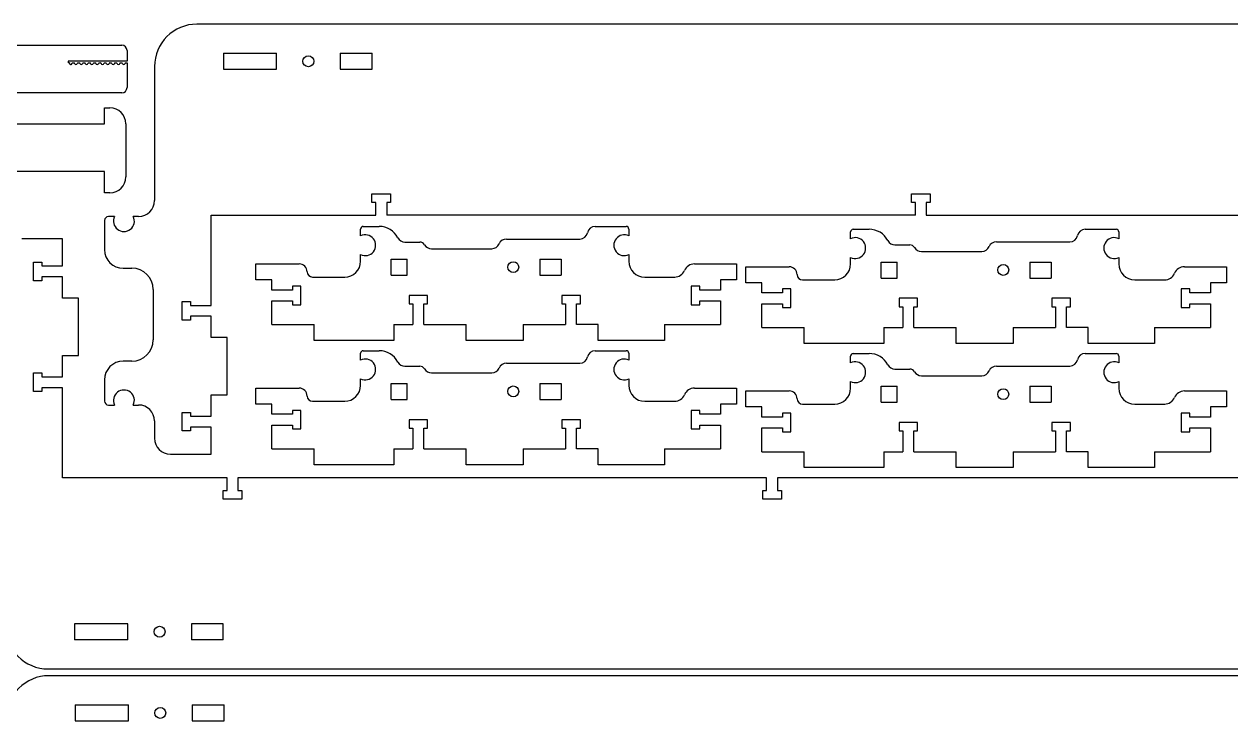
# Model space of a CAD drawing. Header units: millimetres. Extents: x -1444 to -161, y 204 to 952.
# Drawn here: x -1009.5 to -555.1, y 687.3 to 949.8 of the extents above; entities that cross this region are included whole.
import ezdxf

# ---------------------------------------------------------------- set-up
doc = ezdxf.new("R2010")
doc.units = ezdxf.units.MM
doc.layers.get('0').update_dxf_attribs({"color": 253, "lineweight": 70, "true_color": 0x8faf8f})

msp = doc.modelspace()

# ---------------------------------------------------------------- linework, layer by layer
at = {"color": 38, "lineweight": -3, "true_color": 0x482605}
for p, q in [((-196.02, 949.77), (-944.43, 949.77)), ((-1024.09, 941.86), (-972.76, 941.86)), ((-970.76, 939.86), (-970.76, 935.86)), ((-934.49, 938.77), (-914.49, 938.77)), ((-934.49, 938.77), (-934.49, 932.77)), ((-914.49, 932.77), (-914.49, 938.77)), ((-890.49, 938.77), (-878.49, 938.77)), ((-890.49, 938.77), (-890.49, 932.77)), ((-878.49, 932.77), (-878.49, 938.77)), ((-970.76, 935.86), (-992.99, 935.86)), ((-992.99, 935.86), (-992.99, 935.16)), ((-992.49, 935.16), (-992.99, 935.16)), ((-991.31, 935.16), (-990.71, 935.16)), ((-989.31, 935.16), (-988.71, 935.16)), ((-987.31, 935.16), (-986.71, 935.16)), ((-985.31, 935.16), (-984.71, 935.16)), ((-983.31, 935.16), (-982.71, 935.16)), ((-981.31, 935.16), (-980.71, 935.16)), ((-979.31, 935.16), (-978.71, 935.16)), ((-977.31, 935.16), (-976.71, 935.16)), ((-975.31, 935.16), (-974.71, 935.16)), ((-973.31, 935.16), (-972.71, 935.16)), ((-971.31, 935.16), (-970.76, 935.16)), ((-970.76, 935.16), (-970.76, 925.86)), ((-960.43, 933.77), (-960.43, 883.27)), ((-934.49, 932.77), (-914.49, 932.77)), ((-890.49, 932.77), (-878.49, 932.77)), ((-972.76, 923.86), (-1024.09, 923.86)), ((-979.25, 918.19), (-977.25, 918.19)), ((-979.25, 912.19), (-979.25, 918.19)), ((-1030.58, 912.19), (-979.25, 912.19)), ((-971.25, 912.19), (-971.25, 892.19)), ((-979.25, 894.19), (-1030.58, 894.19)), ((-979.25, 886.19), (-979.25, 894.19)), ((-977.25, 886.19), (-979.25, 886.19)), ((-878.52, 882.57), (-878.52, 885.77)), ((-878.52, 885.77), (-871.52, 885.77)), ((-877.07, 882.57), (-878.52, 882.57)), ((-877.07, 877.77), (-877.07, 882.57)), ((-871.52, 882.57), (-872.97, 882.57)), ((-872.97, 882.57), (-872.97, 877.77)), ((-871.52, 885.77), (-871.52, 882.57)), ((-675.32, 882.57), (-675.32, 885.77)), ((-675.32, 885.77), (-668.32, 885.77)), ((-673.87, 882.57), (-675.32, 882.57)), ((-673.87, 877.77), (-673.87, 882.57)), ((-668.32, 882.57), (-669.77, 882.57)), ((-669.77, 882.57), (-669.77, 877.77)), ((-668.32, 885.77), (-668.32, 882.57)), ((-975.45, 877.27), (-977.75, 877.27)), ((-966.43, 877.27), (-968.42, 877.27)), ((-939.04, 843.82), (-939.04, 877.77)), ((-939.04, 877.77), (-877.07, 877.77)), ((-673.87, 877.77), (-872.97, 877.77)), ((-669.77, 877.77), (-470.67, 877.77)), ((-979.25, 875.77), (-979.25, 864.8)), ((-881.8, 873.54), (-875.85, 873.54)), ((-794.43, 873.54), (-782.8, 873.54)), ((-995.05, 868.83), (-1010.45, 868.83)), ((-995.05, 858.65), (-995.05, 868.83)), ((-882.8, 869.99), (-882.8, 872.54)), ((-827.89, 868.81), (-800.3, 868.81)), ((-781.8, 872.54), (-781.8, 869.99)), ((-698.26, 868.93), (-698.26, 871.48)), ((-697.26, 872.48), (-691.31, 872.48)), ((-609.89, 872.48), (-598.26, 872.48)), ((-597.26, 871.48), (-597.26, 868.93)), ((-866.11, 867.67), (-860.47, 867.67)), ((-856.14, 865.17), (-833.4, 865.17)), ((-681.57, 866.61), (-675.93, 866.61)), ((-671.6, 864.11), (-648.86, 864.11)), ((-643.35, 867.75), (-615.76, 867.75)), ((-1006.05, 860.1), (-1002.85, 860.1)), ((-1006.05, 853.1), (-1006.05, 860.1)), ((-1002.85, 860.1), (-1002.85, 858.65)), ((-922.3, 859.41), (-905.95, 859.41)), ((-922.3, 853.41), (-922.3, 859.41)), ((-882.8, 860.47), (-882.8, 862.95)), ((-871.3, 861.17), (-865.3, 861.17)), ((-871.3, 855.17), (-871.3, 861.17)), ((-865.3, 855.17), (-865.3, 861.17)), ((-815.3, 861.17), (-807.3, 861.17)), ((-815.3, 861.17), (-815.3, 855.17)), ((-807.3, 861.17), (-807.3, 855.17)), ((-781.8, 862.95), (-781.8, 860.47)), ((-757.11, 859.41), (-741.3, 859.41)), ((-741.3, 859.41), (-741.3, 853.41)), ((-698.26, 859.41), (-698.26, 861.89)), ((-686.76, 860.11), (-680.76, 860.11)), ((-686.76, 854.11), (-686.76, 860.11)), ((-680.76, 854.11), (-680.76, 860.11)), ((-630.76, 860.11), (-622.76, 860.11)), ((-630.76, 860.11), (-630.76, 854.11)), ((-622.76, 860.11), (-622.76, 854.11)), ((-597.26, 861.89), (-597.26, 859.41)), ((-1002.85, 858.65), (-995.05, 858.65)), ((-1002.85, 854.55), (-1002.85, 853.1)), ((-995.05, 854.55), (-1002.85, 854.55)), ((-995.05, 846.55), (-995.05, 854.55)), ((-972.25, 857.8), (-968.93, 857.8)), ((-900.95, 854.47), (-888.8, 854.47)), ((-871.3, 855.17), (-865.3, 855.17)), ((-815.3, 855.17), (-807.3, 855.17)), ((-775.8, 854.47), (-764.5, 854.47)), ((-737.76, 858.35), (-721.41, 858.35)), ((-737.76, 852.35), (-737.76, 858.35)), ((-572.57, 858.35), (-556.76, 858.35)), ((-556.76, 858.35), (-556.76, 852.35)), ((-1002.85, 853.1), (-1006.05, 853.1)), ((-916.3, 853.41), (-922.3, 853.41)), ((-916.3, 849.59), (-916.3, 853.41)), ((-908.5, 851.04), (-908.5, 849.59)), ((-905.3, 851.04), (-908.5, 851.04)), ((-905.3, 844.04), (-905.3, 851.04)), ((-758.3, 851.04), (-758.3, 844.04)), ((-755.1, 851.04), (-758.3, 851.04)), ((-755.1, 849.59), (-755.1, 851.04)), ((-747.3, 853.41), (-747.3, 849.59)), ((-741.3, 853.41), (-747.3, 853.41)), ((-731.76, 852.35), (-737.76, 852.35)), ((-731.76, 848.53), (-731.76, 852.35)), ((-723.96, 849.98), (-723.96, 848.53)), ((-720.76, 849.98), (-723.96, 849.98)), ((-720.76, 842.98), (-720.76, 849.98)), ((-716.41, 853.41), (-704.26, 853.41)), ((-686.76, 854.11), (-680.76, 854.11)), ((-630.76, 854.11), (-622.76, 854.11)), ((-591.26, 853.41), (-579.96, 853.41)), ((-573.76, 849.98), (-573.76, 842.98)), ((-570.56, 849.98), (-573.76, 849.98)), ((-570.56, 848.53), (-570.56, 849.98)), ((-562.76, 852.35), (-562.76, 848.53)), ((-556.76, 852.35), (-562.76, 852.35)), ((-989.05, 846.55), (-995.05, 846.55)), ((-989.05, 824.88), (-989.05, 846.55)), ((-960.93, 849.8), (-960.93, 830.77)), ((-908.5, 849.59), (-916.3, 849.59)), ((-916.3, 845.49), (-908.5, 845.49)), ((-916.3, 836.54), (-916.3, 845.49)), ((-908.5, 845.49), (-908.5, 844.04)), ((-864.57, 847.54), (-864.57, 844.34)), ((-857.57, 847.54), (-864.57, 847.54)), ((-857.57, 844.34), (-857.57, 847.54)), ((-807.03, 847.54), (-807.03, 844.34)), ((-800.03, 847.54), (-807.03, 847.54)), ((-800.03, 844.34), (-800.03, 847.54)), ((-747.3, 849.59), (-755.1, 849.59)), ((-755.1, 845.49), (-747.3, 845.49)), ((-755.1, 844.04), (-755.1, 845.49)), ((-747.3, 845.49), (-747.3, 836.54)), ((-723.96, 848.53), (-731.76, 848.53)), ((-680.03, 846.48), (-680.03, 843.28)), ((-673.03, 846.48), (-680.03, 846.48)), ((-673.03, 843.28), (-673.03, 846.48)), ((-622.49, 846.48), (-622.49, 843.28)), ((-615.49, 846.48), (-622.49, 846.48)), ((-615.49, 843.28), (-615.49, 846.48)), ((-562.76, 848.53), (-570.56, 848.53)), ((-950.03, 838.27), (-950.03, 845.27)), ((-950.03, 845.27), (-946.83, 845.27)), ((-946.83, 845.27), (-946.83, 843.82)), ((-946.83, 843.82), (-939.04, 843.82)), ((-908.5, 844.04), (-905.3, 844.04)), ((-864.57, 844.34), (-863.12, 844.34)), ((-863.12, 844.34), (-863.12, 836.54)), ((-859.02, 844.34), (-857.57, 844.34)), ((-859.02, 836.54), (-859.02, 844.34)), ((-807.03, 844.34), (-805.58, 844.34)), ((-805.58, 844.34), (-805.58, 836.54)), ((-801.48, 844.34), (-800.03, 844.34)), ((-801.48, 836.54), (-801.48, 844.34)), ((-758.3, 844.04), (-755.1, 844.04)), ((-731.76, 844.43), (-723.96, 844.43)), ((-731.76, 835.48), (-731.76, 844.43)), ((-723.96, 844.43), (-723.96, 842.98)), ((-723.96, 842.98), (-720.76, 842.98)), ((-680.03, 843.28), (-678.58, 843.28)), ((-678.58, 843.28), (-678.58, 835.48)), ((-674.48, 843.28), (-673.03, 843.28)), ((-674.48, 835.48), (-674.48, 843.28)), ((-622.49, 843.28), (-621.04, 843.28)), ((-621.04, 843.28), (-621.04, 835.48)), ((-616.94, 843.28), (-615.49, 843.28)), ((-616.94, 835.48), (-616.94, 843.28)), ((-573.76, 842.98), (-570.56, 842.98)), ((-570.56, 844.43), (-562.76, 844.43)), ((-570.56, 842.98), (-570.56, 844.43)), ((-562.76, 844.43), (-562.76, 835.48)), ((-946.83, 838.27), (-950.03, 838.27)), ((-939.03, 839.72), (-946.83, 839.72)), ((-946.83, 839.72), (-946.83, 838.27)), ((-939.03, 831.72), (-939.03, 839.72)), ((-916.3, 836.54), (-900.3, 836.54)), ((-900.3, 830.54), (-900.3, 836.54)), ((-870.3, 836.54), (-870.3, 830.54)), ((-870.3, 836.54), (-863.12, 836.54)), ((-859.02, 836.54), (-843.02, 836.54)), ((-843.02, 830.54), (-843.02, 836.54)), ((-821.58, 836.54), (-821.58, 830.54)), ((-821.58, 836.54), (-805.58, 836.54)), ((-793.3, 836.54), (-801.48, 836.54)), ((-793.3, 830.54), (-793.3, 836.54)), ((-768.3, 836.54), (-768.3, 830.54)), ((-768.3, 836.54), (-747.3, 836.54)), ((-933.03, 831.72), (-939.03, 831.72)), ((-933.03, 810.05), (-933.03, 831.72)), ((-731.76, 835.48), (-715.76, 835.48)), ((-715.76, 829.48), (-715.76, 835.48)), ((-685.76, 835.48), (-685.76, 829.48)), ((-685.76, 835.48), (-678.58, 835.48)), ((-674.48, 835.48), (-658.48, 835.48)), ((-658.48, 829.48), (-658.48, 835.48)), ((-637.04, 835.48), (-637.04, 829.48)), ((-637.04, 835.48), (-621.04, 835.48)), ((-608.76, 835.48), (-616.94, 835.48)), ((-608.76, 829.48), (-608.76, 835.48)), ((-583.76, 835.48), (-583.76, 829.48)), ((-583.76, 835.48), (-562.76, 835.48)), ((-870.3, 830.54), (-900.3, 830.54)), ((-821.58, 830.54), (-843.02, 830.54)), ((-768.3, 830.54), (-793.3, 830.54)), ((-685.76, 829.48), (-715.76, 829.48)), ((-637.04, 829.48), (-658.48, 829.48)), ((-583.76, 829.48), (-608.76, 829.48)), ((-995.05, 824.88), (-989.05, 824.88)), ((-995.05, 816.88), (-995.05, 824.88)), ((-968.93, 822.77), (-972.25, 822.77)), ((-882.8, 823.19), (-882.8, 825.74)), ((-881.8, 826.74), (-875.85, 826.74)), ((-794.43, 826.74), (-782.8, 826.74)), ((-781.8, 825.74), (-781.8, 823.19)), ((-698.26, 822.13), (-698.26, 824.68)), ((-697.26, 825.68), (-691.31, 825.68)), ((-609.89, 825.68), (-598.26, 825.68)), ((-597.26, 824.68), (-597.26, 822.13)), ((-1006.05, 818.33), (-1002.85, 818.33)), ((-1006.05, 811.33), (-1006.05, 818.33)), ((-1002.85, 818.33), (-1002.85, 816.88)), ((-866.11, 820.87), (-860.47, 820.87)), ((-856.14, 818.37), (-833.4, 818.37)), ((-827.89, 822.01), (-800.3, 822.01)), ((-681.57, 819.81), (-675.93, 819.81)), ((-643.35, 820.95), (-615.76, 820.95)), ((-1002.85, 816.88), (-995.05, 816.88)), ((-979.25, 815.77), (-979.25, 807.77)), ((-882.8, 813.67), (-882.8, 816.15)), ((-871.3, 814.37), (-865.3, 814.37)), ((-871.3, 808.37), (-871.3, 814.37)), ((-865.3, 808.37), (-865.3, 814.37)), ((-815.3, 814.37), (-807.3, 814.37)), ((-815.3, 814.37), (-815.3, 808.37)), ((-807.3, 814.37), (-807.3, 808.37)), ((-781.8, 816.15), (-781.8, 813.67)), ((-698.26, 812.61), (-698.26, 815.09)), ((-671.6, 817.31), (-648.86, 817.31)), ((-597.26, 815.09), (-597.26, 812.61)), ((-1002.85, 811.33), (-1006.05, 811.33)), ((-1002.85, 812.78), (-1002.85, 811.33)), ((-995.06, 812.78), (-1002.85, 812.78)), ((-995.06, 778.83), (-995.06, 812.78)), ((-939.03, 802.05), (-939.03, 810.05)), ((-939.03, 810.05), (-933.03, 810.05)), ((-922.3, 812.61), (-905.95, 812.61)), ((-922.3, 806.61), (-922.3, 812.61)), ((-757.11, 812.61), (-741.3, 812.61)), ((-741.3, 812.61), (-741.3, 806.61)), ((-737.76, 811.55), (-721.41, 811.55)), ((-737.76, 805.55), (-737.76, 811.55)), ((-686.76, 813.31), (-680.76, 813.31)), ((-686.76, 807.31), (-686.76, 813.31)), ((-680.76, 807.31), (-680.76, 813.31)), ((-630.76, 813.31), (-622.76, 813.31)), ((-630.76, 813.31), (-630.76, 807.31)), ((-622.76, 813.31), (-622.76, 807.31)), ((-572.57, 811.55), (-556.76, 811.55)), ((-556.76, 811.55), (-556.76, 805.55)), ((-977.75, 806.27), (-975.45, 806.27)), ((-968.42, 806.27), (-966.43, 806.27)), ((-916.3, 806.61), (-922.3, 806.61)), ((-916.3, 802.79), (-916.3, 806.61)), ((-900.95, 807.67), (-888.8, 807.67)), ((-871.3, 808.37), (-865.3, 808.37)), ((-815.3, 808.37), (-807.3, 808.37)), ((-775.8, 807.67), (-764.5, 807.67)), ((-747.3, 806.61), (-747.3, 802.79)), ((-741.3, 806.61), (-747.3, 806.61)), ((-731.76, 805.55), (-737.76, 805.55)), ((-731.76, 801.73), (-731.76, 805.55)), ((-716.41, 806.61), (-704.26, 806.61)), ((-686.76, 807.31), (-680.76, 807.31)), ((-630.76, 807.31), (-622.76, 807.31)), ((-591.26, 806.61), (-579.96, 806.61)), ((-562.76, 805.55), (-562.76, 801.73)), ((-556.76, 805.55), (-562.76, 805.55)), ((-960.43, 800.27), (-960.43, 793.77)), ((-950.03, 796.5), (-950.03, 803.5)), ((-950.03, 803.5), (-946.83, 803.5)), ((-946.83, 803.5), (-946.83, 802.05)), ((-946.83, 802.05), (-939.03, 802.05)), ((-908.5, 802.79), (-916.3, 802.79)), ((-908.5, 804.24), (-908.5, 802.79)), ((-905.3, 804.24), (-908.5, 804.24)), ((-905.3, 797.24), (-905.3, 804.24)), ((-864.57, 800.74), (-864.57, 797.54)), ((-857.57, 800.74), (-864.57, 800.74)), ((-857.57, 797.54), (-857.57, 800.74)), ((-807.03, 800.74), (-807.03, 797.54)), ((-800.03, 800.74), (-807.03, 800.74)), ((-800.03, 797.54), (-800.03, 800.74)), ((-758.3, 804.24), (-758.3, 797.24)), ((-755.1, 804.24), (-758.3, 804.24)), ((-755.1, 802.79), (-755.1, 804.24)), ((-747.3, 802.79), (-755.1, 802.79)), ((-723.96, 801.73), (-731.76, 801.73)), ((-723.96, 803.18), (-723.96, 801.73)), ((-720.76, 803.18), (-723.96, 803.18)), ((-720.76, 796.18), (-720.76, 803.18)), ((-573.76, 803.18), (-573.76, 796.18)), ((-570.56, 803.18), (-573.76, 803.18)), ((-570.56, 801.73), (-570.56, 803.18)), ((-562.76, 801.73), (-570.56, 801.73)), ((-946.83, 796.5), (-950.03, 796.5)), ((-939.03, 797.95), (-946.83, 797.95)), ((-946.83, 797.95), (-946.83, 796.5)), ((-939.03, 787.77), (-939.03, 797.95)), ((-916.3, 798.69), (-908.5, 798.69)), ((-916.3, 789.74), (-916.3, 798.69)), ((-908.5, 798.69), (-908.5, 797.24)), ((-908.5, 797.24), (-905.3, 797.24)), ((-864.57, 797.54), (-863.12, 797.54)), ((-863.12, 797.54), (-863.12, 789.74)), ((-859.02, 797.54), (-857.57, 797.54)), ((-859.02, 789.74), (-859.02, 797.54)), ((-807.03, 797.54), (-805.58, 797.54)), ((-805.58, 797.54), (-805.58, 789.74)), ((-801.48, 797.54), (-800.03, 797.54)), ((-801.48, 789.74), (-801.48, 797.54)), ((-758.3, 797.24), (-755.1, 797.24)), ((-755.1, 798.69), (-747.3, 798.69)), ((-755.1, 797.24), (-755.1, 798.69)), ((-747.3, 798.69), (-747.3, 789.74)), ((-731.76, 797.63), (-723.96, 797.63)), ((-731.76, 788.68), (-731.76, 797.63)), ((-723.96, 797.63), (-723.96, 796.18)), ((-723.96, 796.18), (-720.76, 796.18)), ((-680.03, 799.68), (-680.03, 796.48)), ((-673.03, 799.68), (-680.03, 799.68)), ((-680.03, 796.48), (-678.58, 796.48)), ((-678.58, 796.48), (-678.58, 788.68)), ((-674.48, 796.48), (-673.03, 796.48)), ((-674.48, 788.68), (-674.48, 796.48)), ((-673.03, 796.48), (-673.03, 799.68)), ((-622.49, 799.68), (-622.49, 796.48)), ((-615.49, 799.68), (-622.49, 799.68)), ((-622.49, 796.48), (-621.04, 796.48)), ((-621.04, 796.48), (-621.04, 788.68)), ((-616.94, 796.48), (-615.49, 796.48)), ((-616.94, 788.68), (-616.94, 796.48)), ((-615.49, 796.48), (-615.49, 799.68)), ((-573.76, 796.18), (-570.56, 796.18)), ((-570.56, 797.63), (-562.76, 797.63)), ((-570.56, 796.18), (-570.56, 797.63)), ((-562.76, 797.63), (-562.76, 788.68)), ((-954.43, 787.77), (-939.03, 787.77)), ((-916.3, 789.74), (-900.3, 789.74)), ((-900.3, 783.74), (-900.3, 789.74)), ((-870.3, 789.74), (-870.3, 783.74)), ((-870.3, 789.74), (-863.12, 789.74)), ((-859.02, 789.74), (-843.02, 789.74)), ((-843.02, 783.74), (-843.02, 789.74)), ((-821.58, 789.74), (-821.58, 783.74)), ((-821.58, 789.74), (-805.58, 789.74)), ((-793.3, 789.74), (-801.48, 789.74)), ((-793.3, 783.74), (-793.3, 789.74)), ((-768.3, 789.74), (-768.3, 783.74)), ((-768.3, 789.74), (-747.3, 789.74)), ((-731.76, 788.68), (-715.76, 788.68)), ((-715.76, 782.68), (-715.76, 788.68)), ((-685.76, 788.68), (-685.76, 782.68)), ((-685.76, 788.68), (-678.58, 788.68)), ((-674.48, 788.68), (-658.48, 788.68)), ((-658.48, 782.68), (-658.48, 788.68)), ((-637.04, 788.68), (-637.04, 782.68)), ((-637.04, 788.68), (-621.04, 788.68)), ((-608.76, 788.68), (-616.94, 788.68)), ((-608.76, 782.68), (-608.76, 788.68)), ((-583.76, 788.68), (-583.76, 782.68)), ((-583.76, 788.68), (-562.76, 788.68)), ((-870.3, 783.74), (-900.3, 783.74)), ((-821.58, 783.74), (-843.02, 783.74)), ((-768.3, 783.74), (-793.3, 783.74)), ((-685.76, 782.68), (-715.76, 782.68)), ((-637.04, 782.68), (-658.48, 782.68)), ((-583.76, 782.68), (-608.76, 782.68)), ((-933.09, 778.83), (-995.06, 778.83)), ((-933.09, 774.03), (-933.09, 778.83)), ((-928.99, 778.83), (-928.99, 774.03)), ((-729.89, 778.83), (-928.99, 778.83)), ((-729.89, 774.03), (-729.89, 778.83)), ((-526.69, 778.83), (-725.79, 778.83)), ((-725.79, 778.83), (-725.79, 774.03)), ((-934.54, 774.03), (-933.09, 774.03)), ((-934.54, 770.83), (-934.54, 774.03)), ((-928.99, 774.03), (-927.54, 774.03)), ((-927.54, 774.03), (-927.54, 770.83)), ((-731.34, 774.03), (-729.89, 774.03)), ((-731.34, 770.83), (-731.34, 774.03)), ((-725.79, 774.03), (-724.34, 774.03)), ((-724.34, 774.03), (-724.34, 770.83)), ((-927.54, 770.83), (-934.54, 770.83)), ((-724.34, 770.83), (-731.34, 770.83)), ((-990.51, 723.83), (-990.51, 717.83)), ((-970.51, 723.83), (-990.51, 723.83)), ((-970.51, 717.83), (-970.51, 723.83)), ((-934.51, 723.83), (-946.51, 723.83)), ((-946.51, 723.83), (-946.51, 717.83)), ((-934.51, 717.83), (-934.51, 723.83)), ((-970.51, 717.83), (-990.51, 717.83)), ((-934.51, 717.83), (-946.51, 717.83)), ((-1000.45, 706.83), (-252.04, 706.83)), ((-251.78, 704.26), (-1000.19, 704.26)), ((-990.25, 693.26), (-970.25, 693.26)), ((-990.25, 693.26), (-990.25, 687.26)), ((-970.25, 687.26), (-970.25, 693.26)), ((-946.25, 693.26), (-934.25, 693.26)), ((-946.25, 693.26), (-946.25, 687.26)), ((-934.25, 687.26), (-934.25, 693.26)), ((-990.25, 687.26), (-970.25, 687.26)), ((-946.25, 687.26), (-934.25, 687.26))]:
    msp.add_line(p, q, dxfattribs=at)
for centre in [(-902.49, 935.77), (-825.3, 858.21), (-640.76, 857.15), (-825.3, 811.41), (-640.76, 810.35), (-958.51, 720.83), (-958.25, 690.26)]:
    msp.add_circle(centre, 2.05, dxfattribs=at)
for centre, radius, start, end in [((-944.43, 933.77), 16, 90, 180), ((-972.76, 939.86), 2, 360, 90), ((-992.01, 935.01), 0.5, 162.5424, 355.904), ((-991.31, 934.96), 0.2, 90, 175.904), ((-990.71, 934.96), 0.2, 4.096, 90), ((-990.01, 935.01), 0.5, 184.096, 355.904), ((-989.31, 934.96), 0.2, 90, 175.904), ((-988.71, 934.96), 0.2, 4.096, 90), ((-988.01, 935.01), 0.5, 184.096, 355.904), ((-987.31, 934.96), 0.2, 90, 175.904), ((-986.71, 934.96), 0.2, 4.096, 90), ((-986.01, 935.01), 0.5, 184.096, 355.904), ((-985.31, 934.96), 0.2, 90, 175.904), ((-984.71, 934.96), 0.2, 4.096, 90), ((-984.01, 935.01), 0.5, 184.096, 355.904), ((-983.31, 934.96), 0.2, 90, 175.904), ((-982.71, 934.96), 0.2, 4.096, 90), ((-982.01, 935.01), 0.5, 184.096, 355.904), ((-981.31, 934.96), 0.2, 90, 175.904), ((-980.71, 934.96), 0.2, 4.096, 90), ((-980.01, 935.01), 0.5, 184.096, 355.904), ((-979.31, 934.96), 0.2, 90, 175.904), ((-978.71, 934.96), 0.2, 4.096, 90), ((-978.01, 935.01), 0.5, 184.096, 355.904), ((-977.31, 934.96), 0.2, 90, 175.904), ((-976.71, 934.96), 0.2, 4.096, 90), ((-976.01, 935.01), 0.5, 184.096, 355.904), ((-975.31, 934.96), 0.2, 90, 175.904), ((-974.71, 934.96), 0.2, 4.096, 90), ((-974.01, 935.01), 0.5, 184.096, 355.904), ((-973.31, 934.96), 0.2, 90, 175.904), ((-972.71, 934.96), 0.2, 4.096, 90), ((-972.01, 935.01), 0.5, 184.096, 355.904), ((-971.31, 934.96), 0.2, 90, 175.904), ((-972.76, 925.86), 2, 270, 0), ((-977.25, 912.19), 6, 0, 90), ((-977.25, 892.19), 6, 270, 0), ((-966.43, 883.27), 6, 270, 0), ((-977.75, 875.77), 1.5, 90, 180), ((-971.94, 875.54), 3.92, 153.8115, 26.1885), ((-881.8, 872.54), 1, 90, 180), ((-875.85, 865.54), 8, 27.7985, 90), ((-794.43, 870.54), 3, 90, 167.8125), ((-782.8, 872.54), 1, 360, 90), ((-881.07, 866.47), 3.92, 243.8115, 116.1885), ((-866.11, 870.67), 3, 207.7985, 270), ((-827.89, 865.81), 3, 90, 156.8033), ((-800.3, 871.81), 3, 270, 347.8125), ((-783.53, 866.47), 3.92, 63.8115, 296.1885), ((-697.26, 871.48), 1, 90, 180), ((-696.53, 865.41), 3.92, 243.8115, 116.1885), ((-691.31, 864.48), 8, 27.7985, 90), ((-681.57, 869.61), 3, 207.7985, 270), ((-615.76, 870.75), 3, 270, 347.8125), ((-609.89, 869.48), 3, 90, 167.8125), ((-598.99, 865.41), 3.92, 63.8115, 296.1885), ((-598.26, 871.48), 1, 360, 90), ((-972.25, 864.8), 7, 180, 270), ((-860.47, 865.67), 2, 30, 90), ((-856.14, 868.17), 3, 210, 270), ((-833.4, 868.17), 3, 270, 336.8033), ((-675.93, 864.61), 2, 30, 90), ((-671.6, 867.11), 3, 210, 270), ((-648.86, 867.11), 3, 270, 336.8033), ((-643.35, 864.75), 3, 90, 156.8033), ((-905.95, 856.41), 3, 0.6876, 90), ((-888.8, 860.47), 6, 270, 360), ((-775.8, 860.47), 6, 180, 270), ((-757.11, 855.41), 4, 90, 157.5197), ((-704.26, 859.41), 6, 270, 360), ((-591.26, 859.41), 6, 180, 270), ((-968.93, 849.8), 8, 0, 90), ((-900.95, 856.47), 2, 180.6876, 270), ((-764.5, 858.47), 4, 270, 337.5197), ((-721.41, 855.35), 3, 0.6876, 90), ((-716.41, 855.41), 2, 180.6876, 270), ((-579.96, 857.41), 4, 270, 337.5197), ((-572.57, 854.35), 4, 90, 157.5197), ((-968.93, 830.77), 8, 270, 0), ((-972.25, 815.77), 7, 90, 180), ((-881.8, 825.74), 1, 90, 180), ((-881.07, 819.67), 3.92, 243.8115, 116.1885), ((-875.85, 818.74), 8, 27.7985, 90), ((-800.3, 825.01), 3, 270, 347.8125), ((-794.43, 823.74), 3, 90, 167.8125), ((-783.53, 819.67), 3.92, 63.8115, 296.1885), ((-782.8, 825.74), 1, 360, 90), ((-697.26, 824.68), 1, 90, 180), ((-691.31, 817.68), 8, 27.7985, 90), ((-615.76, 823.95), 3, 270, 347.8125), ((-609.89, 822.68), 3, 90, 167.8125), ((-598.26, 824.68), 1, 360, 90), ((-866.11, 823.87), 3, 207.7985, 270), ((-860.47, 818.87), 2, 30, 90), ((-856.14, 821.37), 3, 210, 270), ((-833.4, 821.37), 3, 270, 336.8033), ((-827.89, 819.01), 3, 90, 156.8033), ((-696.53, 818.61), 3.92, 243.8115, 116.1885), ((-681.57, 822.81), 3, 207.7985, 270), ((-675.93, 817.81), 2, 30, 90), ((-671.6, 820.31), 3, 210, 270), ((-648.86, 820.31), 3, 270, 336.8033), ((-643.35, 817.95), 3, 90, 156.8033), ((-598.99, 818.61), 3.92, 63.8115, 296.1885), ((-888.8, 813.67), 6, 270, 360), ((-775.8, 813.67), 6, 180, 270), ((-971.94, 808), 3.92, 333.8115, 206.1885), ((-905.95, 809.61), 3, 0.6876, 90), ((-900.95, 809.67), 2, 180.6876, 270), ((-764.5, 811.67), 4, 270, 337.5197), ((-757.11, 808.61), 4, 90, 157.5197), ((-721.41, 808.55), 3, 0.6876, 90), ((-704.26, 812.61), 6, 270, 360), ((-591.26, 812.61), 6, 180, 270), ((-579.96, 810.61), 4, 270, 337.5197), ((-572.57, 807.55), 4, 90, 157.5197), ((-977.75, 807.77), 1.5, 180, 270), ((-966.43, 800.27), 6, 0, 90), ((-716.41, 808.61), 2, 180.6876, 270), ((-954.43, 793.77), 6, 180, 270), ((-1000.45, 722.83), 16, 180, 270), ((-1000.19, 688.26), 16, 90, 180)]:
    msp.add_arc(centre, radius, start, end, dxfattribs=at)

doc.saveas('drawing.dxf')
